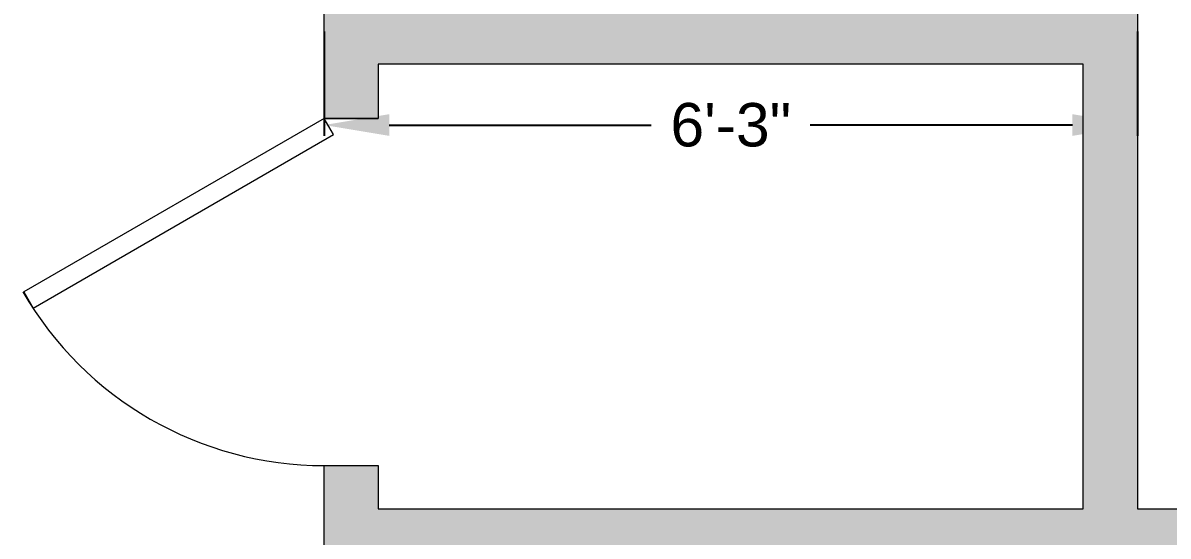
# Model space of a CAD drawing. Header units: inches. Extents: x 14 to 610, y 9 to 600.
# Drawn here: x 226.8 to 332.3, y 204.9 to 252.2 of the extents above; entities that cross this region are included whole.
import ezdxf

# ---------------------------------------------------------------- set-up
doc = ezdxf.new("R2010")
doc.units = ezdxf.units.IN
doc.header["$MEASUREMENT"] = 0
doc.layers.add('A-FURN', color=7, linetype='Continuous')
doc.layers.add('WALLS', color=30, linetype='Continuous')
doc.styles.get("Standard").update_dxf_attribs({"font": 'arial.ttf'})
doc.dimstyles.new("Jon's Style", dxfattribs={"dimscale": 0, "dimtxt": 4, "dimasz": 6, "dimexe": 1, "dimexo": 2, "dimgap": 2, "dimtad": 0, "dimtih": 1, "dimtoh": 1, "dimdec": 4, "dimzin": 3, "dimdsep": 46, "dimlunit": 4, "dimtxsty": 'Standard', "dimcen": 0.09, "dimadec": 0, "dimazin": 0, "dimtfac": 1, "dimtdec": 4, "dimtofl": 0, "dimtmove": 0, "dimatfit": 3, "dimfxl": 1, "dimtolj": 1, "dimtzin": 0, "dimarcsym": 0})

# ---------------------------------------------------------------- blocks, each defined once
blk = doc.blocks.new('*D49')
at = {"layer": 'A-FURN', "color": 0, "lineweight": -2, "transparency": 16777216}
for p, q in [((254.53, 251.42), (254.53, 241.81)), ((329.5, 251.42), (329.5, 241.81)), ((260.53, 242.81), (284.69, 242.81)), ((323.5, 242.81), (299.34, 242.81))]:
    blk.add_line(p, q, dxfattribs=at)
at = {"layer": 'A-FURN', "color": 0, "transparency": 16777216}
for points in [[(260.53, 243.81), (260.53, 241.81), (254.53, 242.81)], [(323.5, 243.81), (323.5, 241.81), (329.5, 242.81)]]:
    blk.add_solid(points, dxfattribs=at)
at = {"layer": 'Defpoints', "color": 0, "transparency": 16777216}
for p in [(254.53, 253.42), (329.5, 253.42), (329.5, 242.81)]:
    blk.add_point(p, dxfattribs=at)
at = {"layer": 'A-FURN', "color": 0, "transparency": 16777216, "insert": (292.02, 242.81), "char_height": 4, "attachment_point": 5}
blk.add_mtext('\\A1;6\'-3"', dxfattribs=at)

msp = doc.modelspace()

# ---------------------------------------------------------------- linework, layer by layer
at = {"layer": 'WALLS', "lineweight": 18}
for points in [[(254.52994, 202.43951), (254.52994, 211.4362), (259.5281, 211.4362), (259.5281, 207.43767), (324.50417, 207.43767), (324.50417, 248.42258), (259.5281, 248.42258), (259.5281, 243.42442), (254.52994, 243.42442), (254.52994, 253.42073), (329.50233, 253.42073), (329.50233, 207.43767), (503.50074, 207.43767), (503.50074, 371.37729), (417.53241, 371.37729), (417.53241, 376.37545), (503.50074, 376.37545), (503.50074, 432.35483)], [(254.52994, 243.42442), (259.5281, 243.42442)]]:
    msp.add_lwpolyline(points, dxfattribs=at)
msp.add_lwpolyline([(254.52994, 243.42442), (226.85264, 227.43031), (227.72731, 225.93086), (255.40462, 241.92497)], close=True, dxfattribs=at)
msp.add_lwpolyline([(226.76844, 227.44678, 0.267958341), (254.52994, 211.4362), (259.5281, 211.4362)], format="xyb", dxfattribs=at)
at = {"layer": 'WALLS', "transparency": 33554559}
for points in [[(329.50233, 253.42073), (254.52994, 253.42073), (329.50233, 248.42258)], [(254.52994, 253.42073), (329.50233, 248.42258), (254.52994, 248.42258)], [(259.5281, 248.42258), (254.52994, 248.42258), (259.5281, 243.42442)], [(254.52994, 248.42258), (259.5281, 243.42442), (254.52994, 243.42442)], [(329.50233, 248.42258), (324.50417, 248.42258), (329.50233, 207.43767)], [(324.50417, 248.42258), (329.50233, 207.43767), (324.50417, 207.43767)], [(259.5281, 211.4362), (254.52994, 211.4362), (259.5281, 207.43767)], [(254.52994, 211.4362), (259.5281, 207.43767), (254.52994, 207.43767)], [(508.4989, 207.43767), (254.52994, 207.43767), (508.4989, 202.43951)], [(254.52994, 207.43767), (508.4989, 202.43951), (254.52994, 202.43951)]]:
    msp.add_solid(points, dxfattribs=at)

# ---------------------------------------------------------------- dimensions: what is measured, and where the dimension line sits
at = {"layer": 'A-FURN'}
dim = msp.add_linear_dim(base=(329.50233, 242.8066), p1=(254.52994, 253.42073), p2=(329.50233, 253.42073), dimstyle="Jon's Style", override={"dimscale": 1}, dxfattribs=at)
dim.commit()
dim.dimension.update_dxf_attribs({"geometry": '*D49', "text_midpoint": (292.01614, 242.8066), "dimtype": 160})

doc.saveas('drawing.dxf')
